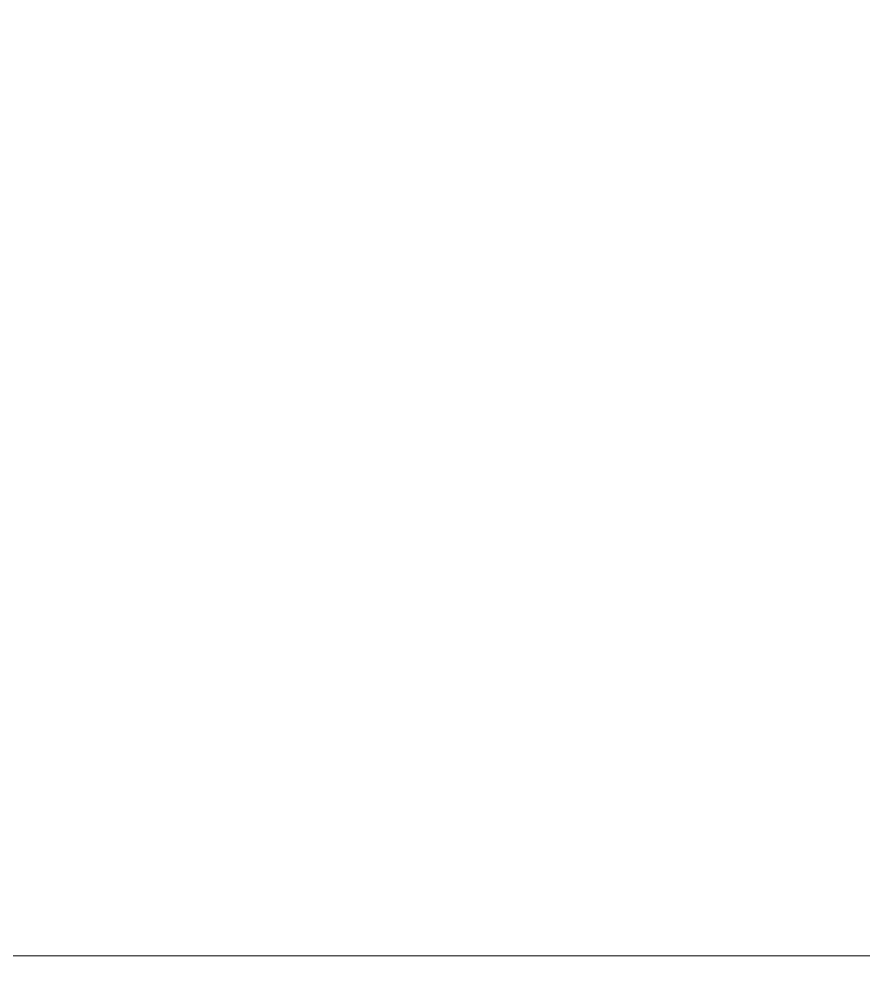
# Model space of a CAD drawing. Extents: x -1107188 to -523840, y 39692 to 514392.
# Drawn here: x -1046393 to -1039984, y 336442 to 343805 of the extents above; entities that cross this region are included whole.
import ezdxf
from ezdxf.enums import TextEntityAlignment as Align

# ---------------------------------------------------------------- set-up
doc = ezdxf.new("R2010")
doc.units = 0
doc.layers.get('0').update_dxf_attribs({"color": 255, "linetype": 'CONTINUOUS'})
doc.layers.add('00-KICH THUOC', color=6, linetype='CONTINUOUS', lineweight=9)
doc.styles.add('SO BV', font='', dxfattribs={"height": 200})
doc.styles.add('TEN BV', font='', dxfattribs={"height": 350})
doc.styles.get('SO BV').set_extended_font_data('VNI-Helve-Condense')
doc.styles.get('TEN BV').set_extended_font_data('VNI-Helve-Condense', bold=True)

# ---------------------------------------------------------------- blocks, each defined once
blk = doc.blocks.new('KHUNGTEN')
at = {"color": 3, "linetype": 'Continuous'}
for points in [[(-593653.2400924675, 217892.2760775746), (-593653.2400924675, 277292.2760775746), (-509653.2400924675, 277292.2760775746), (-509653.2400924675, 217892.2760775746), (-593653.2400924675, 217892.2760775746)], [(-593153.2400924675, 218392.2760775746), (-593153.2400924675, 276792.2760775746), (-510153.2400924675, 276792.2760775746), (-510153.2400924675, 218392.2760775746)]]:
    blk.add_lwpolyline(points, close=True, dxfattribs=at)
at = {"style": 'TEN BV'}
for tag, p in [('TEB_BV', (-518299.4777335252, 222628.3412043442)), ('LOAI_BV', (-511918.0390068535, 220684.2136911913)), ('TL', (-512164.3601498958, 219750.5217593208))]:
    blk.add_attdef(tag, p, '', height=350, dxfattribs=at)
at = {"style": 'SO BV'}
for tag, p in [('SOBV', (-510673.1703494866, 221019.8804381994)), ('TONGSOBV', (-510673.1703494866, 220591.4802204549))]:
    blk.add_attdef(tag, text='', height=200, dxfattribs=at).set_placement(p, align=Align.CENTER)

msp = doc.modelspace()

# ---------------------------------------------------------------- block references
at = {"layer": '00-KICH THUOC'}
for p in [(-513535.1396218641, 118300), (-513535.1396218641, 59400)]:
    msp.add_blockref('KHUNGTEN', p, dxfattribs=at)

doc.saveas('drawing.dxf')
